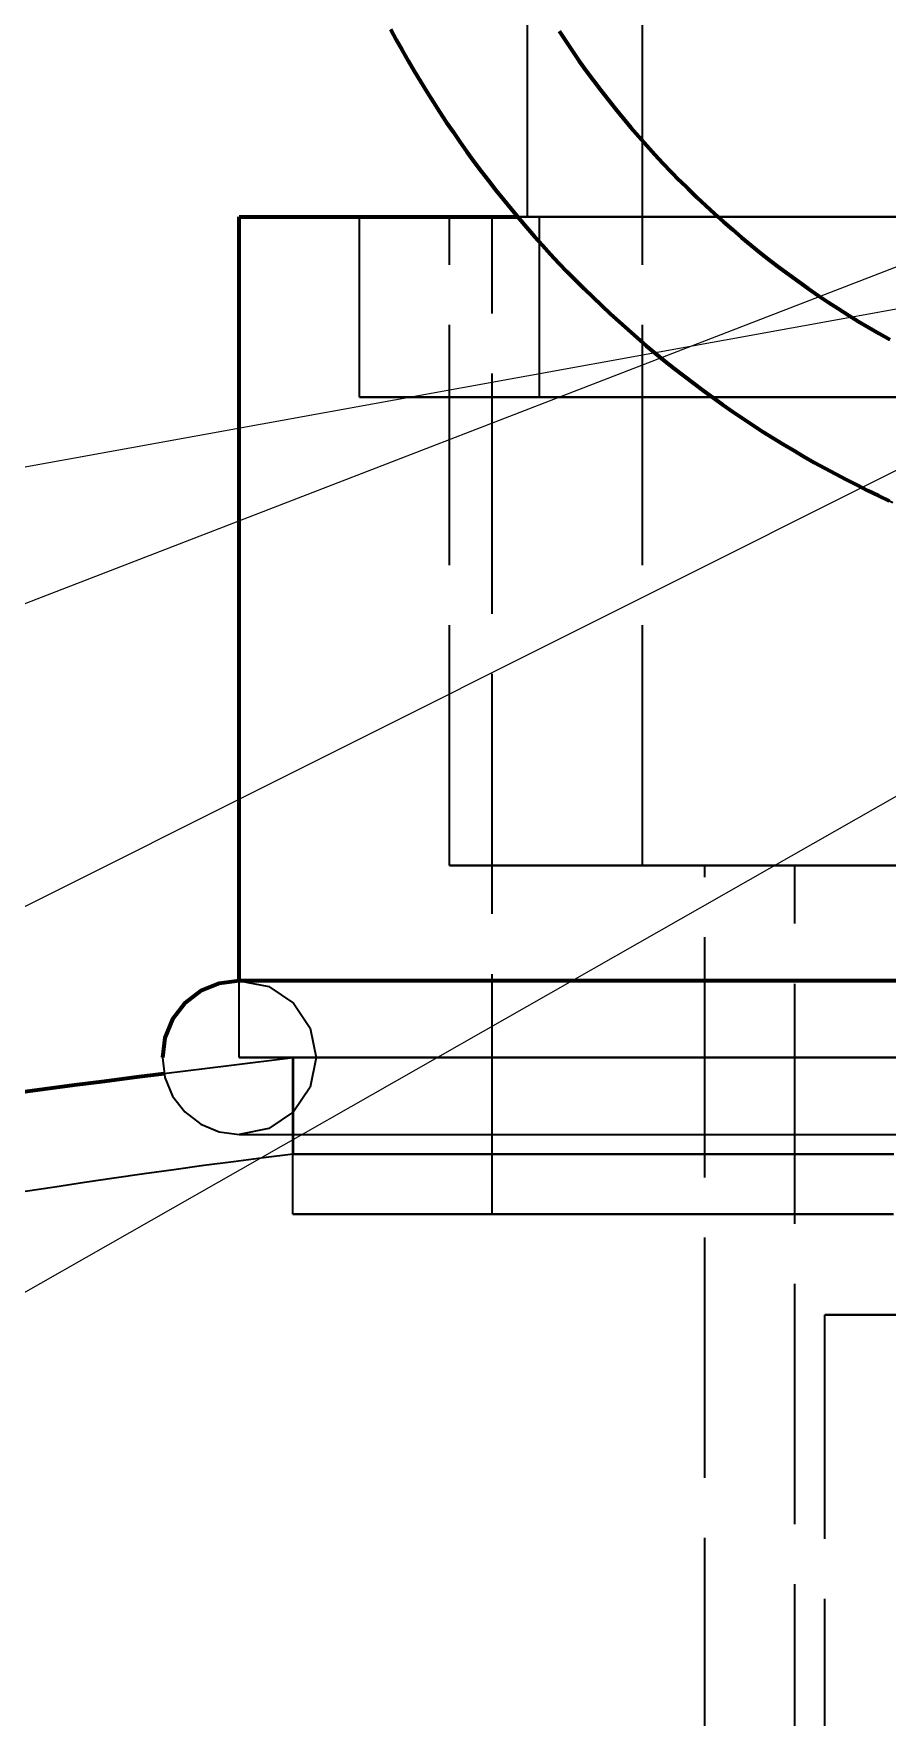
# Model space of a CAD drawing. Header units: millimetres. Extents: x 0 to 2208, y 0 to 420.
# Drawn here: x 774.84 to 789.06, y 279.16 to 307.2 of the extents above; entities that cross this region are included whole.
import ezdxf

# ---------------------------------------------------------------- set-up
doc = ezdxf.new("R2010")
doc.units = ezdxf.units.MM
doc.linetypes.add('IRAM-E-TRAZOS', pattern=[5, 4, -1])
for name, color, linetype, lineweight in [('01-VISIBLE', 7, 'CONTINUOUS', 70), ('02-OCULTA', 4, 'IRAM-E-TRAZOS', 35), ('08-FINA', 5, 'CONTINUOUS', 18)]:
    doc.layers.add(name, color=color, linetype=linetype, lineweight=lineweight)

msp = doc.modelspace()

# ---------------------------------------------------------------- linework, layer by layer
at = {"layer": '01-VISIBLE'}
for points in [[(780.786, 307.271), (780.882, 307.095), (780.979, 306.919), (781.078, 306.745), (781.179, 306.572), (781.283, 306.4), (781.388, 306.229), (781.495, 306.06), (781.603, 305.891), (781.714, 305.724), (781.827, 305.558), (781.941, 305.393), (782.057, 305.23), (782.175, 305.068), (782.295, 304.907), (782.417, 304.748), (782.54, 304.59), (782.665, 304.433), (782.792, 304.278), (782.921, 304.124), (783.051, 303.971), (783.183, 303.82), (783.317, 303.671), (783.452, 303.523), (783.589, 303.376), (783.728, 303.232), (783.868, 303.088), (784.01, 302.946), (784.153, 302.806), (784.298, 302.668), (784.445, 302.531), (784.593, 302.395), (784.742, 302.262), (784.893, 302.13), (785.045, 301.999), (785.199, 301.871), (785.354, 301.744), (785.511, 301.619), (785.669, 301.495), (785.829, 301.374), (785.989, 301.254), (786.152, 301.136), (786.315, 301.019), (786.48, 300.905), (786.646, 300.792), (786.813, 300.682), (786.981, 300.573), (787.151, 300.466), (787.322, 300.361), (787.494, 300.258), (787.667, 300.157), (787.841, 300.057), (788.016, 299.96), (788.193, 299.865), (788.37, 299.771), (788.548, 299.68), (788.728, 299.59), (788.908, 299.503), (789.09, 299.417)], [(783.592, 307.235), (783.703, 307.068), (783.815, 306.902), (783.929, 306.738), (784.046, 306.576), (784.165, 306.414), (784.285, 306.255), (784.408, 306.097), (784.533, 305.941), (784.659, 305.786), (784.788, 305.633), (784.919, 305.481), (785.051, 305.331), (785.186, 305.183), (785.322, 305.037), (785.46, 304.892), (785.6, 304.75), (785.742, 304.609), (785.886, 304.469), (786.032, 304.332), (786.179, 304.197), (786.328, 304.063), (786.478, 303.932), (786.631, 303.802), (786.785, 303.674), (786.94, 303.548), (787.097, 303.425), (787.256, 303.303), (787.416, 303.183), (787.578, 303.066), (787.742, 302.95), (787.906, 302.837), (788.073, 302.726), (788.24, 302.617), (788.409, 302.51), (788.58, 302.405), (788.751, 302.302), (788.924, 302.202), (789.099, 302.104)], [(778.267, 304.145), (778.782, 304.145), (779.297, 304.145), (779.812, 304.145), (780.327, 304.145), (780.842, 304.145), (781.358, 304.145), (781.873, 304.145), (782.388, 304.145), (782.903, 304.145)], [(778.267, 291.425), (778.267, 304.145)], [(778.267, 291.425), (777.935, 291.381), (777.627, 291.254), (777.362, 291.05), (777.158, 290.785), (777.03, 290.476), (776.987, 290.145)], [(789.357, 291.425), (788.853, 291.425), (788.349, 291.425), (787.845, 291.425), (787.341, 291.425), (786.837, 291.425), (786.332, 291.425), (785.828, 291.425), (785.324, 291.425), (784.82, 291.425), (784.316, 291.425), (783.812, 291.425), (783.308, 291.425), (782.804, 291.425), (782.3, 291.425), (781.795, 291.425), (781.291, 291.425), (780.787, 291.425), (780.283, 291.425), (779.779, 291.425), (779.275, 291.425), (778.771, 291.425), (778.267, 291.425)], [(774.534, 289.561), (775.03, 289.626), (775.526, 289.691), (776.022, 289.755), (776.518, 289.818), (777.014, 289.88)]]:
    msp.add_lwpolyline(points, dxfattribs=at)
at = {"layer": '02-OCULTA'}
for points in [[(783.067, 304.145), (783.067, 308.245)], [(784.979, 304.145), (784.979, 308.245)], [(780.826, 307.196), (780.922, 307.021), (781.02, 306.846), (781.12, 306.673), (781.222, 306.501), (781.326, 306.329), (781.431, 306.159), (781.539, 305.991), (781.648, 305.823), (781.76, 305.656), (781.873, 305.491), (781.988, 305.327), (782.104, 305.165), (782.223, 305.004), (782.343, 304.844), (782.465, 304.685), (782.589, 304.528), (782.715, 304.372), (782.842, 304.217), (782.971, 304.064), (783.102, 303.913), (783.234, 303.763), (783.368, 303.614), (783.504, 303.467), (783.642, 303.321), (783.781, 303.177), (783.921, 303.035), (784.063, 302.894), (784.207, 302.754), (784.352, 302.617), (784.499, 302.481), (784.647, 302.346), (784.797, 302.213), (784.948, 302.082), (785.101, 301.953), (785.255, 301.825), (785.41, 301.699), (785.567, 301.575), (785.726, 301.452), (785.885, 301.331), (786.046, 301.212), (786.208, 301.095), (786.372, 300.98), (786.537, 300.866), (786.703, 300.754), (786.87, 300.644), (787.039, 300.536), (787.208, 300.43), (787.379, 300.326), (787.551, 300.224), (787.725, 300.123), (787.899, 300.025), (788.074, 299.928), (788.251, 299.834), (788.428, 299.741), (788.607, 299.65), (788.786, 299.562), (788.966, 299.475), (789.148, 299.391)], [(789.357, 304.145), (788.853, 304.145), (788.349, 304.145), (787.845, 304.145), (787.341, 304.145), (786.837, 304.145), (786.332, 304.145), (785.828, 304.145), (785.324, 304.145), (784.82, 304.145), (784.316, 304.145), (783.812, 304.145), (783.308, 304.145), (782.804, 304.145), (782.3, 304.145), (781.795, 304.145), (781.291, 304.145), (780.787, 304.145), (780.283, 304.145), (779.779, 304.145), (779.275, 304.145), (778.771, 304.145), (778.267, 304.145)], [(789.35, 304.145), (788.845, 304.145), (788.341, 304.145), (787.836, 304.145), (787.331, 304.145), (786.827, 304.145), (786.322, 304.145), (785.817, 304.145), (785.313, 304.145), (784.808, 304.145), (784.304, 304.145), (783.799, 304.145), (783.294, 304.145), (782.79, 304.145), (782.285, 304.145), (781.781, 304.145), (781.276, 304.145), (780.771, 304.145), (780.267, 304.145)], [(780.267, 304.145), (780.771, 304.145), (781.276, 304.145), (781.781, 304.145), (782.285, 304.145), (782.79, 304.145), (783.294, 304.145), (783.799, 304.145), (784.304, 304.145), (784.808, 304.145), (785.313, 304.145), (785.817, 304.145), (786.322, 304.145), (786.827, 304.145), (787.331, 304.145), (787.836, 304.145), (788.341, 304.145), (788.845, 304.145), (789.35, 304.145)], [(780.267, 301.145), (780.267, 304.145)], [(789.343, 304.145), (788.838, 304.145), (788.333, 304.145), (787.828, 304.145), (787.323, 304.145), (786.818, 304.145), (786.312, 304.145), (785.807, 304.145), (785.302, 304.145), (784.797, 304.145), (784.292, 304.145), (783.787, 304.145), (783.282, 304.145), (782.777, 304.145), (782.272, 304.145), (781.767, 304.145)], [(781.767, 304.145), (782.272, 304.145), (782.777, 304.145), (783.282, 304.145), (783.787, 304.145), (784.292, 304.145), (784.797, 304.145), (785.302, 304.145), (785.807, 304.145), (786.312, 304.145), (786.818, 304.145), (787.323, 304.145), (787.828, 304.145), (788.333, 304.145), (788.838, 304.145), (789.343, 304.145)], [(781.767, 293.345), (781.767, 304.145)], [(789.066, 304.145), (788.559, 304.145), (788.053, 304.145), (787.546, 304.145), (787.039, 304.145), (786.532, 304.145), (786.026, 304.145), (785.519, 304.145), (785.012, 304.145), (784.506, 304.145), (783.999, 304.145), (783.492, 304.145), (782.985, 304.145), (782.479, 304.145)], [(782.479, 304.145), (782.985, 304.145), (783.492, 304.145), (783.999, 304.145), (784.506, 304.145), (785.012, 304.145), (785.519, 304.145), (786.026, 304.145), (786.532, 304.145), (787.039, 304.145), (787.546, 304.145), (788.053, 304.145), (788.559, 304.145), (789.066, 304.145)], [(782.479, 287.537), (782.479, 304.145)], [(782.903, 304.145), (783.403, 304.145), (783.904, 304.145), (784.404, 304.145), (784.905, 304.145), (785.405, 304.145), (785.906, 304.145), (786.406, 304.145), (786.907, 304.145), (787.407, 304.145), (787.908, 304.145), (788.408, 304.145), (788.909, 304.145), (789.409, 304.145)], [(789.111, 304.145), (788.607, 304.145), (788.104, 304.145), (787.6, 304.145), (787.096, 304.145), (786.593, 304.145), (786.089, 304.145), (785.585, 304.145), (785.081, 304.145), (784.578, 304.145), (784.074, 304.145), (783.57, 304.145), (783.067, 304.145)], [(783.067, 304.145), (783.57, 304.145), (784.074, 304.145), (784.578, 304.145), (785.081, 304.145), (785.585, 304.145), (786.089, 304.145), (786.593, 304.145), (787.096, 304.145), (787.6, 304.145), (788.104, 304.145), (788.607, 304.145), (789.111, 304.145)], [(789.335, 304.145), (788.829, 304.145), (788.323, 304.145), (787.818, 304.145), (787.312, 304.145), (786.806, 304.145), (786.301, 304.145), (785.795, 304.145), (785.289, 304.145), (784.784, 304.145), (784.278, 304.145), (783.772, 304.145), (783.267, 304.145)], [(783.267, 304.145), (783.772, 304.145), (784.278, 304.145), (784.784, 304.145), (785.289, 304.145), (785.795, 304.145), (786.301, 304.145), (786.806, 304.145), (787.312, 304.145), (787.818, 304.145), (788.323, 304.145), (788.829, 304.145), (789.335, 304.145)], [(783.267, 301.145), (783.267, 304.145)], [(789.552, 304.145), (789.044, 304.145), (788.536, 304.145), (788.028, 304.145), (787.52, 304.145), (787.011, 304.145), (786.503, 304.145), (785.995, 304.145), (785.487, 304.145), (784.979, 304.145)], [(784.979, 304.145), (785.487, 304.145), (785.995, 304.145), (786.503, 304.145), (787.011, 304.145), (787.52, 304.145), (788.028, 304.145), (788.536, 304.145), (789.044, 304.145), (789.552, 304.145)], [(789.552, 304.145), (789.044, 304.145), (788.536, 304.145), (788.028, 304.145), (787.52, 304.145), (787.011, 304.145), (786.503, 304.145), (785.995, 304.145), (785.487, 304.145), (784.979, 304.145)], [(784.979, 304.145), (785.487, 304.145), (785.995, 304.145), (786.503, 304.145), (787.011, 304.145), (787.52, 304.145), (788.028, 304.145), (788.536, 304.145), (789.044, 304.145), (789.552, 304.145)], [(784.979, 293.345), (784.979, 304.145)], [(789.35, 301.145), (788.845, 301.145), (788.341, 301.145), (787.836, 301.145), (787.331, 301.145), (786.827, 301.145), (786.322, 301.145), (785.817, 301.145), (785.313, 301.145), (784.808, 301.145), (784.304, 301.145), (783.799, 301.145), (783.294, 301.145), (782.79, 301.145), (782.285, 301.145), (781.781, 301.145), (781.276, 301.145), (780.771, 301.145), (780.267, 301.145)], [(780.267, 301.145), (780.771, 301.145), (781.276, 301.145), (781.781, 301.145), (782.285, 301.145), (782.79, 301.145), (783.294, 301.145), (783.799, 301.145), (784.304, 301.145), (784.808, 301.145), (785.313, 301.145), (785.817, 301.145), (786.322, 301.145), (786.827, 301.145), (787.331, 301.145), (787.836, 301.145), (788.341, 301.145), (788.845, 301.145), (789.35, 301.145)], [(789.335, 301.145), (788.829, 301.145), (788.323, 301.145), (787.818, 301.145), (787.312, 301.145), (786.806, 301.145), (786.301, 301.145), (785.795, 301.145), (785.289, 301.145), (784.784, 301.145), (784.278, 301.145), (783.772, 301.145), (783.267, 301.145)], [(783.267, 301.145), (783.772, 301.145), (784.278, 301.145), (784.784, 301.145), (785.289, 301.145), (785.795, 301.145), (786.301, 301.145), (786.806, 301.145), (787.312, 301.145), (787.818, 301.145), (788.323, 301.145), (788.829, 301.145), (789.335, 301.145)], [(789.343, 293.345), (788.838, 293.345), (788.333, 293.345), (787.828, 293.345), (787.323, 293.345), (786.818, 293.345), (786.312, 293.345), (785.807, 293.345), (785.302, 293.345), (784.797, 293.345), (784.292, 293.345), (783.787, 293.345), (783.282, 293.345), (782.777, 293.345), (782.272, 293.345), (781.767, 293.345)], [(781.767, 293.345), (782.272, 293.345), (782.777, 293.345), (783.282, 293.345), (783.787, 293.345), (784.292, 293.345), (784.797, 293.345), (785.302, 293.345), (785.807, 293.345), (786.312, 293.345), (786.818, 293.345), (787.323, 293.345), (787.828, 293.345), (788.333, 293.345), (788.838, 293.345), (789.343, 293.345)], [(789.552, 293.345), (789.044, 293.345), (788.536, 293.345), (788.028, 293.345), (787.52, 293.345), (787.011, 293.345), (786.503, 293.345), (785.995, 293.345), (785.487, 293.345), (784.979, 293.345)], [(784.979, 293.345), (785.487, 293.345), (785.995, 293.345), (786.503, 293.345), (787.011, 293.345), (787.52, 293.345), (788.028, 293.345), (788.536, 293.345), (789.044, 293.345), (789.552, 293.345)], [(789.06, 293.345), (788.552, 293.345), (788.045, 293.345), (787.538, 293.345), (787.031, 293.345), (786.524, 293.345), (786.017, 293.345)], [(786.017, 293.345), (786.524, 293.345), (787.031, 293.345), (787.538, 293.345), (788.045, 293.345), (788.552, 293.345), (789.06, 293.345)], [(786.017, 268.148), (786.017, 293.345)], [(789.55, 293.345), (789.042, 293.345), (788.533, 293.345), (788.025, 293.345), (787.517, 293.345)], [(787.517, 293.345), (788.025, 293.345), (788.533, 293.345), (789.042, 293.345), (789.55, 293.345)], [(787.517, 267.376), (787.517, 293.345)], [(778.267, 290.145), (778.267, 291.425)], [(789.357, 291.425), (788.853, 291.425), (788.349, 291.425), (787.845, 291.425), (787.341, 291.425), (786.837, 291.425), (786.332, 291.425), (785.828, 291.425), (785.324, 291.425), (784.82, 291.425), (784.316, 291.425), (783.812, 291.425), (783.308, 291.425), (782.804, 291.425), (782.3, 291.425), (781.795, 291.425), (781.291, 291.425), (780.787, 291.425), (780.283, 291.425), (779.779, 291.425), (779.275, 291.425), (778.771, 291.425), (778.267, 291.425)], [(778.267, 291.425), (778.757, 291.328), (779.172, 291.05), (779.449, 290.635), (779.547, 290.145), (779.449, 289.655), (779.172, 289.24), (778.757, 288.962), (778.267, 288.865)], [(776.987, 290.145), (777.03, 289.814), (777.158, 289.505), (777.362, 289.24), (777.627, 289.036), (777.935, 288.909), (778.267, 288.865)], [(777.014, 289.88), (777.373, 289.924), (777.732, 289.968), (778.091, 290.012), (778.449, 290.056), (778.808, 290.1), (779.167, 290.145)], [(789.357, 290.145), (788.853, 290.145), (788.349, 290.145), (787.845, 290.145), (787.341, 290.145), (786.837, 290.145), (786.332, 290.145), (785.828, 290.145), (785.324, 290.145), (784.82, 290.145), (784.316, 290.145), (783.812, 290.145), (783.308, 290.145), (782.804, 290.145), (782.3, 290.145), (781.795, 290.145), (781.291, 290.145), (780.787, 290.145), (780.283, 290.145), (779.779, 290.145), (779.275, 290.145), (778.771, 290.145), (778.267, 290.145)], [(778.267, 290.145), (778.771, 290.145), (779.275, 290.145), (779.779, 290.145), (780.283, 290.145), (780.787, 290.145), (781.291, 290.145), (781.795, 290.145), (782.3, 290.145), (782.804, 290.145), (783.308, 290.145), (783.812, 290.145), (784.316, 290.145), (784.82, 290.145), (785.324, 290.145), (785.828, 290.145), (786.332, 290.145), (786.837, 290.145), (787.341, 290.145), (787.845, 290.145), (788.349, 290.145), (788.853, 290.145), (789.357, 290.145)], [(789.162, 290.145), (788.662, 290.145), (788.162, 290.145), (787.662, 290.145), (787.161, 290.145), (786.661, 290.145), (786.161, 290.145), (785.66, 290.145), (785.16, 290.145), (784.66, 290.145), (784.16, 290.145), (783.659, 290.145), (783.159, 290.145), (782.659, 290.145), (782.158, 290.145), (781.658, 290.145), (781.158, 290.145), (780.658, 290.145), (780.157, 290.145), (779.657, 290.145), (779.157, 290.145)], [(779.157, 290.145), (779.657, 290.145), (780.157, 290.145), (780.658, 290.145), (781.158, 290.145), (781.658, 290.145), (782.158, 290.145), (782.659, 290.145), (783.159, 290.145), (783.659, 290.145), (784.16, 290.145), (784.66, 290.145), (785.16, 290.145), (785.66, 290.145), (786.161, 290.145), (786.661, 290.145), (787.161, 290.145), (787.662, 290.145), (788.162, 290.145), (788.662, 290.145), (789.162, 290.145)], [(779.157, 287.537), (779.157, 290.145)], [(789.167, 290.145), (788.667, 290.145), (788.167, 290.145), (787.667, 290.145), (787.167, 290.145), (786.667, 290.145), (786.167, 290.145), (785.667, 290.145), (785.167, 290.145), (784.667, 290.145), (784.167, 290.145), (783.667, 290.145), (783.167, 290.145), (782.667, 290.145), (782.167, 290.145), (781.667, 290.145), (781.167, 290.145), (780.667, 290.145), (780.167, 290.145), (779.667, 290.145), (779.167, 290.145)], [(779.167, 290.145), (779.667, 290.145), (780.167, 290.145), (780.667, 290.145), (781.167, 290.145), (781.667, 290.145), (782.167, 290.145), (782.667, 290.145), (783.167, 290.145), (783.667, 290.145), (784.167, 290.145), (784.667, 290.145), (785.167, 290.145), (785.667, 290.145), (786.167, 290.145), (786.667, 290.145), (787.167, 290.145), (787.667, 290.145), (788.167, 290.145), (788.667, 290.145), (789.167, 290.145)], [(779.167, 290.145), (779.167, 288.537)], [(778.267, 288.865), (778.771, 288.865)], [(778.267, 288.865), (778.771, 288.865), (779.275, 288.865), (779.779, 288.865), (780.283, 288.865), (780.787, 288.865), (781.291, 288.865), (781.795, 288.865), (782.3, 288.865), (782.804, 288.865), (783.308, 288.865), (783.812, 288.865), (784.316, 288.865), (784.82, 288.865), (785.324, 288.865), (785.828, 288.865), (786.332, 288.865), (786.837, 288.865), (787.341, 288.865), (787.845, 288.865), (788.349, 288.865), (788.853, 288.865), (789.357, 288.865)], [(778.771, 288.865), (779.275, 288.865)], [(779.275, 288.865), (779.779, 288.865)], [(779.779, 288.865), (780.283, 288.865)], [(780.283, 288.865), (780.787, 288.865)], [(780.787, 288.865), (781.291, 288.865)], [(781.291, 288.865), (781.795, 288.865)], [(781.795, 288.865), (782.299, 288.865)], [(782.299, 288.865), (782.803, 288.865)], [(782.803, 288.865), (783.308, 288.865)], [(783.308, 288.865), (783.812, 288.865)], [(783.812, 288.865), (784.316, 288.865)], [(784.316, 288.865), (784.82, 288.865)], [(784.82, 288.865), (785.324, 288.865)], [(785.324, 288.865), (785.828, 288.865)], [(785.828, 288.865), (786.332, 288.865)], [(786.332, 288.865), (786.836, 288.865)], [(786.836, 288.865), (787.341, 288.865)], [(787.341, 288.865), (787.845, 288.865)], [(787.845, 288.865), (788.349, 288.865)], [(788.349, 288.865), (788.853, 288.865)], [(788.853, 288.865), (789.357, 288.865)], [(779.167, 288.537), (778.669, 288.475), (778.173, 288.411), (777.676, 288.346), (777.179, 288.278), (776.683, 288.209), (776.187, 288.138), (775.691, 288.065), (775.196, 287.99), (774.701, 287.914)], [(789.167, 288.537), (788.667, 288.537), (788.167, 288.537), (787.667, 288.537), (787.167, 288.537), (786.667, 288.537), (786.167, 288.537), (785.667, 288.537), (785.167, 288.537), (784.667, 288.537), (784.167, 288.537), (783.667, 288.537), (783.167, 288.537), (782.667, 288.537), (782.167, 288.537), (781.667, 288.537), (781.167, 288.537), (780.667, 288.537), (780.167, 288.537), (779.667, 288.537), (779.167, 288.537)], [(779.167, 288.537), (779.667, 288.537), (780.167, 288.537), (780.667, 288.537), (781.167, 288.537), (781.667, 288.537), (782.167, 288.537), (782.667, 288.537), (783.167, 288.537), (783.667, 288.537), (784.167, 288.537), (784.667, 288.537), (785.167, 288.537), (785.667, 288.537), (786.167, 288.537), (786.667, 288.537), (787.167, 288.537), (787.667, 288.537), (788.167, 288.537), (788.667, 288.537), (789.167, 288.537)], [(789.162, 287.537), (788.662, 287.537), (788.162, 287.537), (787.662, 287.537), (787.161, 287.537), (786.661, 287.537), (786.161, 287.537), (785.66, 287.537), (785.16, 287.537), (784.66, 287.537), (784.16, 287.537), (783.659, 287.537), (783.159, 287.537), (782.659, 287.537), (782.158, 287.537), (781.658, 287.537), (781.158, 287.537), (780.658, 287.537), (780.157, 287.537), (779.657, 287.537), (779.157, 287.537)], [(779.157, 287.537), (779.657, 287.537), (780.157, 287.537), (780.658, 287.537), (781.158, 287.537), (781.658, 287.537), (782.158, 287.537), (782.659, 287.537), (783.159, 287.537), (783.659, 287.537), (784.16, 287.537), (784.66, 287.537), (785.16, 287.537), (785.66, 287.537), (786.161, 287.537), (786.661, 287.537), (787.161, 287.537), (787.662, 287.537), (788.162, 287.537), (788.662, 287.537), (789.162, 287.537)], [(789.066, 287.537), (788.559, 287.537), (788.053, 287.537), (787.546, 287.537), (787.039, 287.537), (786.532, 287.537), (786.026, 287.537), (785.519, 287.537), (785.012, 287.537), (784.506, 287.537), (783.999, 287.537), (783.492, 287.537), (782.985, 287.537), (782.479, 287.537)], [(782.479, 287.537), (782.985, 287.537), (783.492, 287.537), (783.999, 287.537), (784.506, 287.537), (785.012, 287.537), (785.519, 287.537), (786.026, 287.537), (786.532, 287.537), (787.039, 287.537), (787.546, 287.537), (788.053, 287.537), (788.559, 287.537), (789.066, 287.537)], [(789.543, 285.862), (789.034, 285.862), (788.525, 285.862), (788.017, 285.862)], [(788.017, 285.862), (788.525, 285.862), (789.034, 285.862), (789.543, 285.862)], [(788.017, 267.132), (788.017, 285.862)]]:
    msp.add_lwpolyline(points, dxfattribs=at)
at = {"layer": '08-FINA'}
for p, q in [((748.148, 287.442), (796.667, 306.195)), ((748.353, 295.213), (809.267, 306.245)), ((747.993, 279.291), (796.667, 303.662)), ((747.893, 270.979), (796.667, 298.745))]:
    msp.add_line(p, q, dxfattribs=at)
msp.add_circle((816.667, 325.75), 65.25, dxfattribs=at)

doc.saveas('drawing.dxf')
